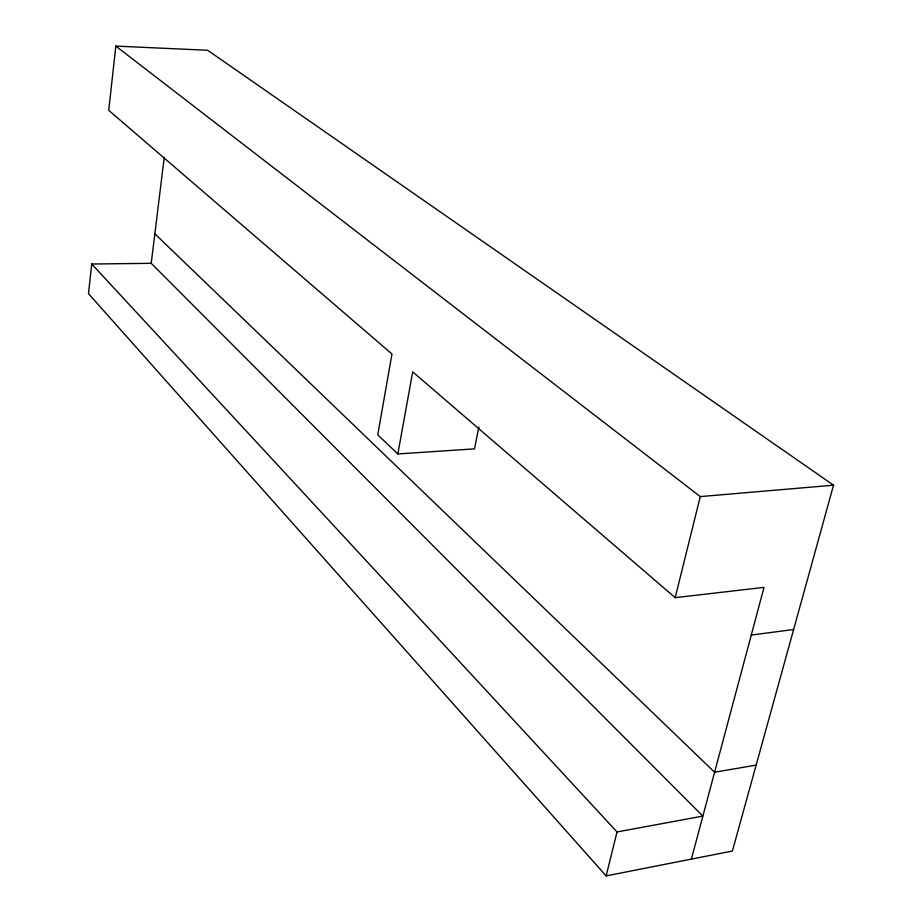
<?xml version="1.0" encoding="UTF-8"?>
<svg xmlns="http://www.w3.org/2000/svg" width="922" height="922" viewBox="0 0 922 922"><rect width="100%" height="100%" fill="white"/><g stroke="black" fill="none" stroke-linecap="round" stroke-linejoin="round"><path stroke-width="1.38" d="M91.751 264.015L617.037 831.944L702.875 816.108L151.22 263.323L91.751 264.015L88.477 293.622L606.134 875.9L732.402 851.029L833.523 485.191L207.669 50.272L115.838 46.1L108.738 110.34L391.977 354.013L377.755 434.873L397.843 453.947L474.519 448.864L478.852 426.886M151.22 263.323L164.254 157.259M397.843 453.947L412.699 371.843L675.181 597.663L764.015 587.372L691.385 859.108M606.134 875.9L617.037 831.944M675.181 597.663L700.271 496.601L115.838 46.1M756.144 765.11L714.608 772.233L154.85 233.819M751.269 635.051L793.623 629.53M700.271 496.601L833.523 485.191"/></g></svg>
